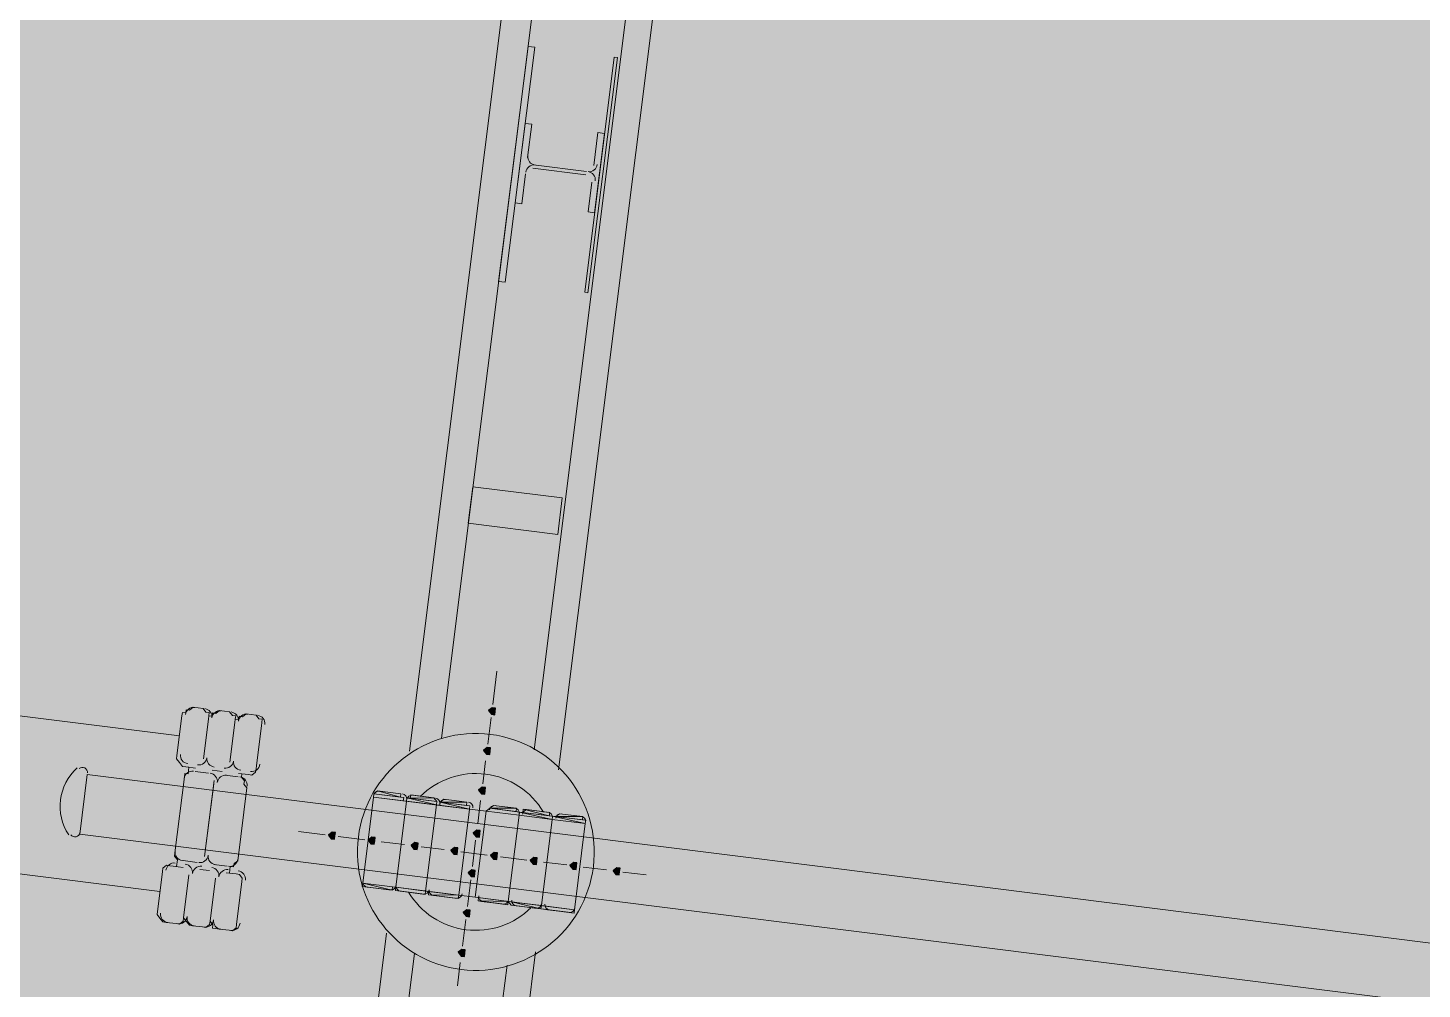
# Model space of a CAD drawing. Header units: metres. Extents: x -4 to 509425, y 7549 to 4732445.
# Drawn here: x 475975.128 to 475978.666, y 4719753.631 to 4719756.07 of the extents above; entities that cross this region are included whole.
import ezdxf

# ---------------------------------------------------------------- set-up
doc = ezdxf.new("R2010")
doc.units = ezdxf.units.M
doc.header["$LTSCALE"] = 0.01
doc.header["$MEASUREMENT"] = 0
doc.layers.get('0').update_dxf_attribs({"lineweight": 0})
doc.layers.add('_SUBESTACIÓN', color=1, linetype='Continuous')
doc.layers.add('SUBESTACION LA VID', color=253, linetype='Continuous')

# ---------------------------------------------------------------- blocks, each defined once
blk = doc.blocks.new('A$Cfff6051d')
at = {"layer": 'SUBESTACION LA VID', "transparency": 33554687}
h = blk.add_hatch(color=256, dxfattribs=at)
h.dxf.hatch_style = 2
h.paths.add_polyline_path([(475976.3137, 4719754.3356), (475976.3147, 4719754.344), (475976.3063, 4719754.3451), (475976.2969, 4719754.3377), (475976.3042, 4719754.3283), (475976.3126, 4719754.3272)])
h = blk.add_hatch(color=256, dxfattribs=at)
h.dxf.hatch_style = 2
h.paths.add_polyline_path([(475976.301, 4719754.2348), (475976.3021, 4719754.2432), (475976.2937, 4719754.2443), (475976.2842, 4719754.2369), (475976.2916, 4719754.2275), (475976.3, 4719754.2264)])
h = blk.add_hatch(color=256, dxfattribs=at)
h.dxf.hatch_style = 2
h.paths.add_polyline_path([(475976.2884, 4719754.134), (475976.2894, 4719754.1424), (475976.281, 4719754.1434), (475976.2716, 4719754.1361), (475976.2789, 4719754.1266), (475976.2873, 4719754.1256)])
h = blk.add_hatch(color=256, dxfattribs=at)
h.dxf.hatch_style = 2
h.paths.add_polyline_path([(475975.9072, 4719754.0197), (475975.9082, 4719754.0281), (475975.8998, 4719754.0291), (475975.8904, 4719754.0218), (475975.8977, 4719754.0123), (475975.9061, 4719754.0113)])
h = blk.add_hatch(color=256, dxfattribs=at)
h.dxf.hatch_style = 2
h.paths.add_polyline_path([(475976.008, 4719754.007), (475976.009, 4719754.0154), (475976.0006, 4719754.0165), (475975.9912, 4719754.0091), (475975.9985, 4719753.9997), (475976.0069, 4719753.9986)])
h = blk.add_hatch(color=256, dxfattribs=at)
h.dxf.hatch_style = 2
h.paths.add_polyline_path([(475976.2747, 4719754.0248), (475976.2758, 4719754.0332), (475976.2674, 4719754.0342), (475976.2579, 4719754.0269), (475976.2653, 4719754.0174), (475976.2737, 4719754.0164)])
h = blk.add_hatch(color=256, dxfattribs=at)
h.dxf.hatch_style = 2
h.paths.add_polyline_path([(475976.1172, 4719753.9933), (475976.1182, 4719754.0017), (475976.1098, 4719754.0028), (475976.1004, 4719753.9955), (475976.1077, 4719753.986), (475976.1161, 4719753.9849)])
h = blk.add_hatch(color=256, dxfattribs=at)
h.dxf.hatch_style = 2
h.paths.add_polyline_path([(475976.218, 4719753.9807), (475976.219, 4719753.9891), (475976.2106, 4719753.9902), (475976.2012, 4719753.9828), (475976.2085, 4719753.9734), (475976.2169, 4719753.9723)])
h = blk.add_hatch(color=256, dxfattribs=at)
h.dxf.hatch_style = 2
h.paths.add_polyline_path([(475976.3188, 4719753.9681), (475976.3198, 4719753.9765), (475976.3114, 4719753.9775), (475976.302, 4719753.9702), (475976.3093, 4719753.9607), (475976.3177, 4719753.9597)])
h = blk.add_hatch(color=256, dxfattribs=at)
h.dxf.hatch_style = 2
h.paths.add_polyline_path([(475976.4196, 4719753.9554), (475976.4206, 4719753.9638), (475976.4122, 4719753.9649), (475976.4028, 4719753.9575), (475976.4101, 4719753.9481), (475976.4185, 4719753.947)])
h = blk.add_hatch(color=256, dxfattribs=at)
h.dxf.hatch_style = 2
h.paths.add_polyline_path([(475976.5204, 4719753.9428), (475976.5214, 4719753.9512), (475976.513, 4719753.9522), (475976.5036, 4719753.9449), (475976.5109, 4719753.9354), (475976.5193, 4719753.9344)])
h = blk.add_hatch(color=256, dxfattribs=at)
h.dxf.hatch_style = 2
h.paths.add_polyline_path([(475976.2621, 4719753.924), (475976.2631, 4719753.9324), (475976.2547, 4719753.9334), (475976.2453, 4719753.9261), (475976.2526, 4719753.9166), (475976.261, 4719753.9156)])
h = blk.add_hatch(color=256, dxfattribs=at)
h.dxf.hatch_style = 2
h.paths.add_polyline_path([(475976.6296, 4719753.9291), (475976.6307, 4719753.9375), (475976.6223, 4719753.9386), (475976.6128, 4719753.9312), (475976.6201, 4719753.9218), (475976.6285, 4719753.9207)])
h = blk.add_hatch(color=256, dxfattribs=at)
h.dxf.hatch_style = 2
h.paths.add_polyline_path([(475976.2494, 4719753.8232), (475976.2505, 4719753.8316), (475976.2421, 4719753.8326), (475976.2326, 4719753.8253), (475976.24, 4719753.8158), (475976.2484, 4719753.8148)])
h = blk.add_hatch(color=256, dxfattribs=at)
h.dxf.hatch_style = 2
h.paths.add_polyline_path([(475976.2368, 4719753.7224), (475976.2378, 4719753.7308), (475976.2294, 4719753.7318), (475976.22, 4719753.7245), (475976.2273, 4719753.715), (475976.2357, 4719753.714)])
at = {"layer": 'SUBESTACION LA VID', "lineweight": 15}
for p, q in [((475976.4733, 4719757.2422), (475976.0963, 4719754.2349)), ((475976.1771, 4719754.2674), (475976.5436, 4719757.1907)), ((475976.8513, 4719757.1948), (475976.4743, 4719754.1875)), ((475976.4123, 4719754.2379), (475976.7788, 4719757.1612)), ((475976.4097, 4719755.7143), (475976.5441, 4719755.6975)), ((475976.5452, 4719755.7059), (475976.4108, 4719755.7227)), ((475973.3115, 4719754.5499), (475975.5124, 4719754.2739)), ((475976.3179, 4719754.4375), (475976.3074, 4719754.3535)), ((475975.5723, 4719754.3432), (475975.5471, 4719754.3464)), ((475975.6395, 4719754.3348), (475975.6143, 4719754.338)), ((475975.5187, 4719754.3243), (475975.5061, 4719754.2235)), ((475975.5733, 4719754.2151), (475975.586, 4719754.3159)), ((475975.586, 4719754.3159), (475975.5733, 4719754.2151)), ((475975.6405, 4719754.2067), (475975.6532, 4719754.3075)), ((475975.6532, 4719754.3075), (475975.6405, 4719754.2067)), ((475975.7067, 4719754.3264), (475975.6815, 4719754.3295)), ((475975.7077, 4719754.1983), (475975.7204, 4719754.2991)), ((475976.3032, 4719754.3199), (475976.2947, 4719754.2527)), ((475975.5282, 4719754.1952), (475975.5534, 4719754.192)), ((475975.5366, 4719754.1941), (475975.5355, 4719754.1857)), ((475976.2895, 4719754.2107), (475976.2821, 4719754.1518)), ((475975.2593, 4719754.0241), (475975.2782, 4719754.1753)), ((476071.0252, 4719742.1716), (475975.2782, 4719754.1753)), ((475975.5008, 4719753.9768), (475975.525, 4719754.17)), ((475975.5523, 4719754.1836), (475975.5859, 4719754.1794)), ((475975.5764, 4719753.9673), (475975.6006, 4719754.1605)), ((475975.5954, 4719754.1867), (475975.6206, 4719754.1836)), ((475975.6279, 4719754.1741), (475975.6615, 4719754.1699)), ((475975.6626, 4719754.1783), (475975.6878, 4719754.1752)), ((475975.671, 4719754.1773), (475975.6699, 4719754.1689)), ((475973.262, 4719754.155), (475975.4629, 4719753.8791)), ((475975.5995, 4719754.1521), (475975.5764, 4719753.9673)), ((475975.6835, 4719754.1416), (475975.6604, 4719753.9568)), ((475976.0742, 4719754.1267), (475976.0154, 4719754.1341)), ((475976.1582, 4719754.1162), (475976.0994, 4719754.1236)), ((475976.0049, 4719754.1183), (475975.9775, 4719753.8999)), ((475976.0889, 4719754.1078), (475976.0615, 4719753.8894)), ((475976.0615, 4719753.8894), (475976.0889, 4719754.1078)), ((475976.1645, 4719754.0983), (475976.1371, 4719753.8799)), ((475976.1371, 4719753.8799), (475976.1645, 4719754.0983)), ((475976.2422, 4719754.1057), (475976.1834, 4719754.113)), ((475976.2211, 4719753.8694), (475976.2485, 4719754.0878)), ((475976.2768, 4719754.1098), (475976.2695, 4719754.051)), ((475976.3094, 4719754.0972), (475976.3598, 4719754.0909)), ((475976.3934, 4719754.0867), (475976.4438, 4719754.0804)), ((475976.2631, 4719753.8641), (475976.2905, 4719754.0825)), ((475976.3745, 4719754.072), (475976.3471, 4719753.8536)), ((475976.3471, 4719753.8536), (475976.3745, 4719754.072)), ((475976.4585, 4719754.0615), (475976.4311, 4719753.8431)), ((475976.4311, 4719753.8431), (475976.4585, 4719754.0615)), ((475976.4774, 4719754.0762), (475976.5278, 4719754.0699)), ((475976.5425, 4719754.0509), (475976.5151, 4719753.8325)), ((476071.0063, 4719742.0204), (475975.2593, 4719754.0241)), ((475975.882, 4719754.0228), (475975.8148, 4719754.0313)), ((475975.9828, 4719754.0102), (475975.9156, 4719754.0186)), ((475976.0836, 4719753.9976), (475976.0248, 4719754.0049)), ((475976.1844, 4719753.9849), (475976.1256, 4719753.9923)), ((475976.2936, 4719753.9712), (475976.2264, 4719753.9797)), ((475976.2642, 4719754.009), (475976.2558, 4719753.9418)), ((475975.4966, 4719753.9432), (475975.5218, 4719753.94)), ((475975.505, 4719753.9421), (475975.5071, 4719753.9589)), ((475975.5575, 4719753.9526), (475975.5155, 4719753.9579)), ((475975.6331, 4719753.9431), (475975.5995, 4719753.9473)), ((475976.3944, 4719753.9586), (475976.3272, 4719753.967)), ((475976.4952, 4719753.946), (475976.4364, 4719753.9533)), ((475975.4556, 4719753.8203), (475975.4693, 4719753.9295)), ((475975.5365, 4719753.9211), (475975.5228, 4719753.8119)), ((475975.5228, 4719753.8119), (475975.5365, 4719753.9211)), ((475975.5638, 4719753.9347), (475975.589, 4719753.9316)), ((475975.6037, 4719753.9127), (475975.59, 4719753.8035)), ((475975.59, 4719753.8035), (475975.6037, 4719753.9127)), ((475975.631, 4719753.9263), (475975.6562, 4719753.9232)), ((475975.6394, 4719753.9253), (475975.6415, 4719753.9421)), ((475976.2516, 4719753.9082), (475976.2431, 4719753.841)), ((475976.596, 4719753.9333), (475976.5372, 4719753.9407)), ((475976.6968, 4719753.9207), (475976.638, 4719753.928)), ((475975.6709, 4719753.9043), (475975.6572, 4719753.795)), ((475975.9848, 4719753.8905), (475976.0436, 4719753.8831)), ((475976.0688, 4719753.88), (475976.1276, 4719753.8726)), ((475976.1528, 4719753.8694), (475976.2116, 4719753.862)), ((475976.3292, 4719753.8473), (475976.2788, 4719753.8536)), ((475976.4132, 4719753.8368), (475976.3628, 4719753.8431)), ((475976.2389, 4719753.8074), (475976.2305, 4719753.7402)), ((475976.4973, 4719753.8262), (475976.4468, 4719753.8326)), ((475975.5039, 4719753.7972), (475975.4787, 4719753.8004)), ((475975.5711, 4719753.7888), (475975.5459, 4719753.7919)), ((475975.6383, 4719753.7804), (475975.6131, 4719753.7835)), ((475975.6603, 4719750.7571), (475976.0383, 4719753.7729)), ((475976.1087, 4719753.7214), (475975.7422, 4719750.7981)), ((475976.0383, 4719750.7097), (475976.4164, 4719753.7255)), ((475976.2252, 4719753.6982), (475976.2179, 4719753.6394)), ((475976.3439, 4719753.6919), (475975.9774, 4719750.7686))]:
    blk.add_line(p, q, dxfattribs=at)
at = {"layer": 'SUBESTACION LA VID', "lineweight": 0}
for p, q in [((475976.0059, 4719754.1267), (475976.0815, 4719754.1173)), ((475976.0059, 4719754.1267), (475976.0815, 4719754.1173)), ((475976.0059, 4719754.1267), (475976.0815, 4719754.1173)), ((475976.0059, 4719754.1267), (475976.0815, 4719754.1173)), ((475976.0059, 4719754.1267), (475976.0731, 4719754.1183)), ((475976.0154, 4719754.1341), (475976.0731, 4719754.1183)), ((475976.0154, 4719754.1341), (475976.0731, 4719754.1183)), ((475976.0154, 4719754.1341), (475976.0742, 4719754.1267)), ((475976.0994, 4719754.1236), (475976.1582, 4719754.1162)), ((475976.0049, 4719754.1183), (475976.0805, 4719754.1089)), ((475976.0899, 4719754.1162), (475976.1655, 4719754.1067)), ((475976.0899, 4719754.1162), (475976.1655, 4719754.1067)), ((475976.0899, 4719754.1162), (475976.1655, 4719754.1067)), ((475976.0899, 4719754.1162), (475976.1655, 4719754.1067)), ((475976.0899, 4719754.1162), (475976.1655, 4719754.1067)), ((475976.0983, 4719754.1152), (475976.1582, 4719754.1162)), ((475976.0983, 4719754.1152), (475976.1655, 4719754.1067)), ((475976.1645, 4719754.0983), (475976.2485, 4719754.0878)), ((475976.1729, 4719754.0973), (475976.2485, 4719754.0878)), ((475976.1739, 4719754.1057), (475976.2485, 4719754.0878)), ((475976.1739, 4719754.1057), (475976.2495, 4719754.0962)), ((475976.1739, 4719754.1057), (475976.2495, 4719754.0962)), ((475976.1739, 4719754.1057), (475976.2495, 4719754.0962)), ((475976.1739, 4719754.1057), (475976.2495, 4719754.0962)), ((475976.1739, 4719754.1057), (475976.2495, 4719754.0962)), ((475976.1739, 4719754.1057), (475976.2411, 4719754.0973)), ((475976.1739, 4719754.1057), (475976.2422, 4719754.1057)), ((475976.1834, 4719754.113), (475976.2422, 4719754.1057)), ((475976.1834, 4719754.113), (475976.2422, 4719754.1057)), ((475976.2999, 4719754.0899), (475976.3755, 4719754.0804)), ((475976.2999, 4719754.0899), (475976.3755, 4719754.0804)), ((475976.2999, 4719754.0899), (475976.3755, 4719754.0804)), ((475976.2999, 4719754.0899), (475976.3755, 4719754.0804)), ((475976.2999, 4719754.0899), (475976.3671, 4719754.0815)), ((475976.2999, 4719754.0899), (475976.3682, 4719754.0899)), ((475976.3094, 4719754.0972), (475976.3682, 4719754.0899)), ((475976.3094, 4719754.0972), (475976.3682, 4719754.0899)), ((475976.385, 4719754.0878), (475976.4511, 4719754.0709)), ((475976.385, 4719754.0878), (475976.4522, 4719754.0793)), ((475976.3934, 4719754.0867), (475976.4522, 4719754.0793)), ((475976.3934, 4719754.0867), (475976.4522, 4719754.0793)), ((475976.2905, 4719754.0825), (475976.3745, 4719754.072)), ((475976.3745, 4719754.072), (475976.4585, 4719754.0615)), ((475976.3755, 4719754.0804), (475976.4595, 4719754.0699)), ((475976.3839, 4719754.0794), (475976.4595, 4719754.0699)), ((475976.3839, 4719754.0794), (475976.4595, 4719754.0699)), ((475976.3839, 4719754.0794), (475976.4511, 4719754.0709)), ((475976.3839, 4719754.0794), (475976.4511, 4719754.0709)), ((475976.4585, 4719754.0615), (475976.5425, 4719754.0509)), ((475976.4585, 4719754.0615), (475976.5425, 4719754.0509)), ((475976.4679, 4719754.0688), (475976.5435, 4719754.0593)), ((475976.4679, 4719754.0688), (475976.5435, 4719754.0593)), ((475976.4679, 4719754.0688), (475976.5351, 4719754.0604)), ((475976.4679, 4719754.0688), (475976.5362, 4719754.0688)), ((475976.4774, 4719754.0762), (475976.5362, 4719754.0688)), ((475976.4774, 4719754.0762), (475976.5362, 4719754.0688)), ((475976.052, 4719753.8821), (475975.9764, 4719753.8915)), ((475976.052, 4719753.8821), (475975.9764, 4719753.8915)), ((475976.0531, 4719753.8905), (475975.9775, 4719753.8999)), ((475976.0531, 4719753.8905), (475975.9775, 4719753.8999)), ((475976.052, 4719753.8821), (475975.9848, 4719753.8905)), ((475976.052, 4719753.8821), (475975.9848, 4719753.8905)), ((475976.1276, 4719753.8726), (475976.0604, 4719753.881)), ((475976.136, 4719753.8715), (475976.0604, 4719753.881)), ((475976.136, 4719753.8715), (475976.0604, 4719753.881)), ((475976.136, 4719753.8715), (475976.0604, 4719753.881)), ((475976.136, 4719753.8715), (475976.0604, 4719753.881)), ((475976.136, 4719753.8715), (475976.0604, 4719753.881)), ((475976.1371, 4719753.8799), (475976.0615, 4719753.8894)), ((475976.1371, 4719753.8799), (475976.0615, 4719753.8894)), ((475976.1371, 4719753.8799), (475976.0615, 4719753.8894)), ((475976.1276, 4719753.8726), (475976.0688, 4719753.88)), ((475976.1276, 4719753.8726), (475976.0688, 4719753.88)), ((475976.2211, 4719753.8694), (475976.1455, 4719753.8789)), ((475976.2116, 4719753.862), (475976.1444, 4719753.8705)), ((475976.22, 4719753.861), (475976.1444, 4719753.8705)), ((475976.22, 4719753.861), (475976.1444, 4719753.8705)), ((475976.22, 4719753.861), (475976.1444, 4719753.8705)), ((475976.22, 4719753.861), (475976.1444, 4719753.8705)), ((475976.22, 4719753.861), (475976.1444, 4719753.8705)), ((475976.2211, 4719753.8694), (475976.1444, 4719753.8705)), ((475976.3471, 4719753.8536), (475976.2631, 4719753.8641)), ((475976.3376, 4719753.8463), (475976.2704, 4719753.8547)), ((475976.346, 4719753.8452), (475976.2704, 4719753.8547)), ((475976.3292, 4719753.8473), (475976.2788, 4719753.8536)), ((475976.4311, 4719753.8431), (475976.3471, 4719753.8536)), ((475976.4216, 4719753.8357), (475976.3544, 4719753.8441)), ((475976.4216, 4719753.8357), (475976.3544, 4719753.8441)), ((475976.43, 4719753.8347), (475976.3544, 4719753.8441)), ((475976.43, 4719753.8347), (475976.3544, 4719753.8441)), ((475976.43, 4719753.8347), (475976.3555, 4719753.8525)), ((475976.4216, 4719753.8357), (475976.3628, 4719753.8431)), ((475976.5141, 4719753.8241), (475976.43, 4719753.8347)), ((475976.5057, 4719753.8252), (475976.4384, 4719753.8336)), ((475976.5057, 4719753.8252), (475976.4384, 4719753.8336)), ((475976.5057, 4719753.8252), (475976.4384, 4719753.8336)), ((475976.5057, 4719753.8252), (475976.4384, 4719753.8336)), ((475976.5141, 4719753.8241), (475976.4384, 4719753.8336)), ((475976.5141, 4719753.8241), (475976.4384, 4719753.8336)), ((475976.5057, 4719753.8252), (475976.4468, 4719753.8326))]:
    blk.add_line(p, q, dxfattribs=at)
at = {"layer": 'SUBESTACION LA VID', "lineweight": 15}
for points in [[(475976.3393, 4719755.4245), (475976.414, 4719756.021), (475976.3972, 4719756.0231), (475976.3225, 4719755.4266), (475976.3393, 4719755.4245)], [(475976.5409, 4719755.3993), (475976.6157, 4719755.9957), (475976.6241, 4719755.9946), (475976.5493, 4719755.3982), (475976.5409, 4719755.3993)], [(475976.3898, 4719755.8278), (475976.3645, 4719755.6261), (475976.3813, 4719755.624), (475976.3908, 4719755.6996)], [(475976.3961, 4719755.7416), (475976.4066, 4719755.8256), (475976.3898, 4719755.8278)], [(475976.5588, 4719755.6786), (475976.5494, 4719755.603), (475976.5662, 4719755.6009), (475976.5914, 4719755.8025), (475976.5746, 4719755.8046), (475976.5641, 4719755.7206)], [(475976.2456, 4719754.8134), (475976.2572, 4719754.9058), (475976.484, 4719754.8774), (475976.4724, 4719754.785), (475976.2456, 4719754.8134)], [(475975.5061, 4719754.2235), (475975.5187, 4719754.3243), (475975.5198, 4719754.3327), (475975.5282, 4719754.3317), (475975.5293, 4719754.3401), (475975.5377, 4719754.339), (475975.5471, 4719754.3464), (475975.5723, 4719754.3432), (475975.5797, 4719754.3338), (475975.5881, 4719754.3327), (475975.587, 4719754.3243), (475975.586, 4719754.3159), (475975.587, 4719754.3243), (475975.5954, 4719754.3233), (475975.5965, 4719754.3317), (475975.6049, 4719754.3306), (475975.6143, 4719754.338), (475975.6395, 4719754.3348), (475975.6469, 4719754.3253), (475975.6553, 4719754.3243), (475975.6542, 4719754.3159), (475975.6532, 4719754.3075), (475975.6542, 4719754.3159), (475975.6626, 4719754.3148), (475975.6637, 4719754.3232), (475975.6721, 4719754.3222), (475975.6815, 4719754.3295), (475975.7067, 4719754.3264), (475975.7141, 4719754.3169), (475975.7225, 4719754.3159), (475975.7214, 4719754.3075), (475975.7204, 4719754.2991), (475975.7077, 4719754.1983), (475975.7067, 4719754.1899), (475975.7056, 4719754.1815), (475975.6962, 4719754.1741), (475975.6878, 4719754.1752), (475975.671, 4719754.1773), (475975.6699, 4719754.1689), (475975.6773, 4719754.1594), (475975.6762, 4719754.151), (475975.6835, 4719754.1416), (475975.6604, 4719753.9568), (475975.6509, 4719753.9494), (475975.6499, 4719753.941), (475975.6415, 4719753.9421), (475975.6394, 4719753.9253), (475975.6562, 4719753.9232), (475975.6646, 4719753.9221), (475975.6719, 4719753.9127), (475975.6709, 4719753.9043), (475975.6572, 4719753.795), (475975.6561, 4719753.7866), (475975.6467, 4719753.7793), (475975.6383, 4719753.7804), (475975.6131, 4719753.7835), (475975.6047, 4719753.7846), (475975.5963, 4719753.7856), (475975.5973, 4719753.794), (475975.59, 4719753.8035), (475975.5889, 4719753.7951), (475975.5795, 4719753.7877), (475975.5711, 4719753.7888), (475975.5459, 4719753.7919), (475975.5375, 4719753.793), (475975.5301, 4719753.8024), (475975.5228, 4719753.8119), (475975.5217, 4719753.8035), (475975.5123, 4719753.7961), (475975.5039, 4719753.7972), (475975.4787, 4719753.8004), (475975.4703, 4719753.8014), (475975.4629, 4719753.8109), (475975.4556, 4719753.8203), (475975.4693, 4719753.9295), (475975.4703, 4719753.9379), (475975.4798, 4719753.9453), (475975.4882, 4719753.9442), (475975.4966, 4719753.9432), (475975.505, 4719753.9421), (475975.5071, 4719753.9589), (475975.4997, 4719753.9684), (475975.5008, 4719753.9768), (475975.525, 4719754.17), (475975.526, 4719754.1784), (475975.5344, 4719754.1773), (475975.5355, 4719754.1857), (475975.5366, 4719754.1941), (475975.5282, 4719754.1952), (475975.5198, 4719754.1962), (475975.5124, 4719754.2057), (475975.5051, 4719754.2151), (475975.5061, 4719754.2235)], [(476071.0063, 4719742.0204), (476071.0252, 4719742.1716), (475975.2782, 4719754.1753), (475975.2593, 4719754.0241), (476071.0063, 4719742.0204)], [(475976.1162, 4719754.1215), (475976.0994, 4719754.1236), (475976.0983, 4719754.1152), (475976.0899, 4719754.1162), (475976.0889, 4719754.1078), (475976.0805, 4719754.1089), (475976.0815, 4719754.1173), (475976.0731, 4719754.1183), (475976.0742, 4719754.1267), (475976.0154, 4719754.1341), (475976.0059, 4719754.1267), (475976.0049, 4719754.1183), (475975.9775, 4719753.8999), (475975.9764, 4719753.8915), (475975.9848, 4719753.8905), (475976.0436, 4719753.8831), (475976.052, 4719753.8821), (475976.0531, 4719753.8905), (475976.0615, 4719753.8894), (475976.0604, 4719753.881), (475976.0688, 4719753.88), (475976.1276, 4719753.8726), (475976.136, 4719753.8715), (475976.1371, 4719753.8799), (475976.1455, 4719753.8789), (475976.1444, 4719753.8705), (475976.1528, 4719753.8694), (475976.2116, 4719753.862), (475976.22, 4719753.861), (475976.2211, 4719753.8694), (475976.2631, 4719753.8641), (475976.2715, 4719753.8631), (475976.2704, 4719753.8547), (475976.2788, 4719753.8536), (475976.3292, 4719753.8473), (475976.3376, 4719753.8463), (475976.346, 4719753.8452), (475976.3471, 4719753.8536), (475976.3544, 4719753.8441), (475976.3628, 4719753.8431), (475976.4132, 4719753.8368), (475976.4216, 4719753.8357), (475976.43, 4719753.8347), (475976.4311, 4719753.8431), (475976.43, 4719753.8347), (475976.4384, 4719753.8336), (475976.4468, 4719753.8326), (475976.4973, 4719753.8262), (475976.5057, 4719753.8252), (475976.5141, 4719753.8241), (475976.5151, 4719753.8325), (475976.5425, 4719754.0509), (475976.5435, 4719754.0593), (475976.5351, 4719754.0604), (475976.5362, 4719754.0688), (475976.5278, 4719754.0699), (475976.4774, 4719754.0762), (475976.4679, 4719754.0688), (475976.4595, 4719754.0699), (475976.4585, 4719754.0615), (475976.4595, 4719754.0699), (475976.4511, 4719754.0709), (475976.4522, 4719754.0793), (475976.4438, 4719754.0804), (475976.3934, 4719754.0867), (475976.385, 4719754.0878), (475976.3839, 4719754.0794), (475976.3755, 4719754.0804), (475976.3745, 4719754.072), (475976.3755, 4719754.0804), (475976.3671, 4719754.0815), (475976.3682, 4719754.0899), (475976.3598, 4719754.0909), (475976.3094, 4719754.0972), (475976.2999, 4719754.0899), (475976.2905, 4719754.0825), (475976.2485, 4719754.0878), (475976.2495, 4719754.0962), (475976.2411, 4719754.0973), (475976.2422, 4719754.1057), (475976.1834, 4719754.113), (475976.1739, 4719754.1057), (475976.1729, 4719754.0973), (475976.1645, 4719754.0983), (475976.1655, 4719754.1067), (475976.1582, 4719754.1162), (475976.1162, 4719754.1215)]]:
    blk.add_lwpolyline(points, dxfattribs=at)
at = {"layer": 'SUBESTACION LA VID'}
for points in [[(475976.3137, 4719754.3356), (475976.3147, 4719754.344), (475976.3063, 4719754.3451), (475976.2969, 4719754.3377), (475976.3042, 4719754.3283), (475976.3126, 4719754.3272)], [(475976.301, 4719754.2348), (475976.3021, 4719754.2432), (475976.2937, 4719754.2443), (475976.2842, 4719754.2369), (475976.2916, 4719754.2275), (475976.3, 4719754.2264)], [(475976.2884, 4719754.134), (475976.2894, 4719754.1424), (475976.281, 4719754.1434), (475976.2716, 4719754.1361), (475976.2789, 4719754.1266), (475976.2873, 4719754.1256)], [(475975.9072, 4719754.0197), (475975.9082, 4719754.0281), (475975.8998, 4719754.0291), (475975.8904, 4719754.0218), (475975.8977, 4719754.0123), (475975.9061, 4719754.0113)], [(475976.008, 4719754.007), (475976.009, 4719754.0154), (475976.0006, 4719754.0165), (475975.9912, 4719754.0091), (475975.9985, 4719753.9997), (475976.0069, 4719753.9986)], [(475976.2747, 4719754.0248), (475976.2758, 4719754.0332), (475976.2674, 4719754.0342), (475976.2579, 4719754.0269), (475976.2653, 4719754.0174), (475976.2737, 4719754.0164)], [(475976.1172, 4719753.9933), (475976.1182, 4719754.0017), (475976.1098, 4719754.0028), (475976.1004, 4719753.9955), (475976.1077, 4719753.986), (475976.1161, 4719753.9849)], [(475976.218, 4719753.9807), (475976.219, 4719753.9891), (475976.2106, 4719753.9902), (475976.2012, 4719753.9828), (475976.2085, 4719753.9734), (475976.2169, 4719753.9723)], [(475976.3188, 4719753.9681), (475976.3198, 4719753.9765), (475976.3114, 4719753.9775), (475976.302, 4719753.9702), (475976.3093, 4719753.9607), (475976.3177, 4719753.9597)], [(475976.4196, 4719753.9554), (475976.4206, 4719753.9638), (475976.4122, 4719753.9649), (475976.4028, 4719753.9575), (475976.4101, 4719753.9481), (475976.4185, 4719753.947)], [(475976.5204, 4719753.9428), (475976.5214, 4719753.9512), (475976.513, 4719753.9522), (475976.5036, 4719753.9449), (475976.5109, 4719753.9354), (475976.5193, 4719753.9344)], [(475976.2621, 4719753.924), (475976.2631, 4719753.9324), (475976.2547, 4719753.9334), (475976.2453, 4719753.9261), (475976.2526, 4719753.9166), (475976.261, 4719753.9156)], [(475976.6296, 4719753.9291), (475976.6307, 4719753.9375), (475976.6223, 4719753.9386), (475976.6128, 4719753.9312), (475976.6201, 4719753.9218), (475976.6285, 4719753.9207)], [(475976.2494, 4719753.8232), (475976.2505, 4719753.8316), (475976.2421, 4719753.8326), (475976.2326, 4719753.8253), (475976.24, 4719753.8158), (475976.2484, 4719753.8148)], [(475976.2368, 4719753.7224), (475976.2378, 4719753.7308), (475976.2294, 4719753.7318), (475976.22, 4719753.7245), (475976.2273, 4719753.715), (475976.2357, 4719753.714)]]:
    blk.add_lwpolyline(points, close=True, dxfattribs=at)
at = {"layer": 'SUBESTACION LA VID', "lineweight": 0}
for points in [[(475976.3137, 4719754.3356), (475976.3147, 4719754.344), (475976.3063, 4719754.3451), (475976.2969, 4719754.3377), (475976.3042, 4719754.3283), (475976.3126, 4719754.3272)], [(475976.301, 4719754.2348), (475976.3021, 4719754.2432), (475976.2937, 4719754.2443), (475976.2842, 4719754.2369), (475976.2916, 4719754.2275), (475976.3, 4719754.2264)], [(475976.2884, 4719754.134), (475976.2894, 4719754.1424), (475976.281, 4719754.1434), (475976.2716, 4719754.1361), (475976.2789, 4719754.1266), (475976.2873, 4719754.1256)], [(475975.9072, 4719754.0197), (475975.9082, 4719754.0281), (475975.8998, 4719754.0291), (475975.8904, 4719754.0218), (475975.8977, 4719754.0123), (475975.9061, 4719754.0113)], [(475976.008, 4719754.007), (475976.009, 4719754.0154), (475976.0006, 4719754.0165), (475975.9912, 4719754.0091), (475975.9985, 4719753.9997), (475976.0069, 4719753.9986)], [(475976.2747, 4719754.0248), (475976.2758, 4719754.0332), (475976.2674, 4719754.0342), (475976.2579, 4719754.0269), (475976.2653, 4719754.0174), (475976.2737, 4719754.0164)], [(475976.1172, 4719753.9933), (475976.1182, 4719754.0017), (475976.1098, 4719754.0028), (475976.1004, 4719753.9955), (475976.1077, 4719753.986), (475976.1161, 4719753.9849)], [(475976.218, 4719753.9807), (475976.219, 4719753.9891), (475976.2106, 4719753.9902), (475976.2012, 4719753.9828), (475976.2085, 4719753.9734), (475976.2169, 4719753.9723)], [(475976.3188, 4719753.9681), (475976.3198, 4719753.9765), (475976.3114, 4719753.9775), (475976.302, 4719753.9702), (475976.3093, 4719753.9607), (475976.3177, 4719753.9597)], [(475976.4196, 4719753.9554), (475976.4206, 4719753.9638), (475976.4122, 4719753.9649), (475976.4028, 4719753.9575), (475976.4101, 4719753.9481), (475976.4185, 4719753.947)], [(475976.5204, 4719753.9428), (475976.5214, 4719753.9512), (475976.513, 4719753.9522), (475976.5036, 4719753.9449), (475976.5109, 4719753.9354), (475976.5193, 4719753.9344)], [(475976.2621, 4719753.924), (475976.2631, 4719753.9324), (475976.2547, 4719753.9334), (475976.2453, 4719753.9261), (475976.2526, 4719753.9166), (475976.261, 4719753.9156)], [(475976.6296, 4719753.9291), (475976.6307, 4719753.9375), (475976.6223, 4719753.9386), (475976.6128, 4719753.9312), (475976.6201, 4719753.9218), (475976.6285, 4719753.9207)], [(475976.2494, 4719753.8232), (475976.2505, 4719753.8316), (475976.2421, 4719753.8326), (475976.2326, 4719753.8253), (475976.24, 4719753.8158), (475976.2484, 4719753.8148)], [(475976.2368, 4719753.7224), (475976.2378, 4719753.7308), (475976.2294, 4719753.7318), (475976.22, 4719753.7245), (475976.2273, 4719753.715), (475976.2357, 4719753.714)]]:
    blk.add_lwpolyline(points, close=True, dxfattribs=at)
for points in [[(475976.0059, 4719754.1267), (475976.0815, 4719754.1173), (475976.0059, 4719754.1267)], [(475976.0994, 4719754.1236), (475976.1582, 4719754.1162), (475976.0994, 4719754.1236)], [(475976.2485, 4719754.0878), (475976.0049, 4719754.1183), (475976.1645, 4719754.0983)], [(475976.1645, 4719754.0983), (475976.0889, 4719754.1078), (475976.0049, 4719754.1183)], [(475976.0889, 4719754.1078), (475976.1645, 4719754.0983), (475976.0899, 4719754.1162)], [(475976.4585, 4719754.0615), (475976.3755, 4719754.0804), (475976.2999, 4719754.0899)], [(475976.4585, 4719754.0615), (475976.3745, 4719754.072), (475976.2905, 4719754.0825), (475976.3745, 4719754.072)], [(475976.5425, 4719754.0509), (475976.4595, 4719754.0699), (475976.5435, 4719754.0593)], [(475976.4679, 4719754.0688), (475976.5351, 4719754.0604), (475976.4679, 4719754.0688)], [(475976.052, 4719753.8821), (475975.9764, 4719753.8915), (475976.052, 4719753.8821)], [(475976.052, 4719753.8821), (475975.9775, 4719753.8999), (475976.0531, 4719753.8905)], [(475976.0436, 4719753.8831), (475975.9848, 4719753.8905), (475976.0436, 4719753.8831)], [(475976.2211, 4719753.8694), (475976.0615, 4719753.8894), (475976.1371, 4719753.8799)], [(475976.1455, 4719753.8789), (475976.2211, 4719753.8694), (475976.1371, 4719753.8799)], [(475976.2116, 4719753.862), (475976.1528, 4719753.8694), (475976.2116, 4719753.862)], [(475976.2631, 4719753.8641), (475976.3471, 4719753.8536), (475976.4311, 4719753.8431)], [(475976.5151, 4719753.8325), (475976.2631, 4719753.8641), (475976.3471, 4719753.8536)], [(475976.2788, 4719753.8536), (475976.3376, 4719753.8463), (475976.2704, 4719753.8547)], [(475976.346, 4719753.8452), (475976.2704, 4719753.8547), (475976.3471, 4719753.8536)], [(475976.4311, 4719753.8431), (475976.3471, 4719753.8536), (475976.4311, 4719753.8431), (475976.5151, 4719753.8325)], [(475976.3471, 4719753.8536), (475976.5151, 4719753.8325), (475976.4311, 4719753.8431)], [(475976.4216, 4719753.8357), (475976.3544, 4719753.8441), (475976.4216, 4719753.8357)], [(475976.5151, 4719753.8325), (475976.4311, 4719753.8431), (475976.5151, 4719753.8325)]]:
    blk.add_lwpolyline(points, dxfattribs=at)
at = {"layer": 'SUBESTACION LA VID'}
for points in [[(475976.8769, 4719766.927), (475976.8769, 4719766.927), (475976.8959, 4719767.0782), (475976.8959, 4719767.0782), (475976.8959, 4719767.0782), (476072.6239, 4719754.9233), (476072.6239, 4719754.9233), (476072.6239, 4719754.9233), (475976.8769, 4719766.927), (475976.8769, 4719766.927)], [(475976.8959, 4719767.0782), (475976.8959, 4719767.0782), (476072.6239, 4719754.9233), (476072.6239, 4719754.9233), (476072.6239, 4719754.9233), (476072.6429, 4719755.0745), (476072.6429, 4719755.0745), (476072.6429, 4719755.0745), (475976.8959, 4719767.0782), (475976.8959, 4719767.0782)]]:
    blk.add_open_spline(points, degree=3, knots=[0, 0, 0, 0, 1, 1, 1, 2, 2, 2, 3, 3, 3, 3], dxfattribs=at)
at = {"layer": 'SUBESTACION LA VID', "lineweight": 0}
for points in [[(475976.8769, 4719766.927), (475976.8769, 4719766.927), (475976.8959, 4719767.0782), (475976.8959, 4719767.0782), (475976.8959, 4719767.0782), (476072.6239, 4719754.9233), (476072.6239, 4719754.9233), (476072.6239, 4719754.9233), (475976.8769, 4719766.927), (475976.8769, 4719766.927)], [(475976.8959, 4719767.0782), (475976.8959, 4719767.0782), (476072.6239, 4719754.9233), (476072.6239, 4719754.9233), (476072.6239, 4719754.9233), (476072.6429, 4719755.0745), (476072.6429, 4719755.0745), (476072.6429, 4719755.0745), (475976.8959, 4719767.0782), (475976.8959, 4719767.0782)]]:
    blk.add_open_spline(points, degree=3, knots=[0, 0, 0, 0, 1, 1, 1, 2, 2, 2, 3, 3, 3, 3], dxfattribs=at)
at = {"layer": 'SUBESTACION LA VID', "lineweight": 15}
for points in [[(475976.415, 4719755.7222), (475976.4034, 4719755.7237), (475976.3928, 4719755.7154), (475976.3914, 4719755.7038)], [(475976.3966, 4719755.7458), (475976.3952, 4719755.7342), (475976.4034, 4719755.7237), (475976.415, 4719755.7222)], [(475976.5494, 4719755.7054), (475976.561, 4719755.7039), (475976.5716, 4719755.7121), (475976.573, 4719755.7237)], [(475976.5678, 4719755.6817), (475976.5692, 4719755.6933), (475976.561, 4719755.7039), (475976.5494, 4719755.7054)], [(475975.5513, 4719754.3459), (475975.5397, 4719754.3473), (475975.5291, 4719754.3391), (475975.5277, 4719754.3275)], [(475975.5949, 4719754.3191), (475975.5963, 4719754.3307), (475975.5881, 4719754.3412), (475975.5765, 4719754.3427)], [(475975.6185, 4719754.3374), (475975.6069, 4719754.3389), (475975.5963, 4719754.3307), (475975.5949, 4719754.3191)], [(475975.6621, 4719754.3106), (475975.6635, 4719754.3222), (475975.6553, 4719754.3328), (475975.6437, 4719754.3343)], [(475975.6857, 4719754.329), (475975.6741, 4719754.3305), (475975.6635, 4719754.3222), (475975.6621, 4719754.3106)], [(475975.7293, 4719754.3022), (475975.7307, 4719754.3138), (475975.7225, 4719754.3244), (475975.7109, 4719754.3258)], [(475975.515, 4719754.2267), (475975.5136, 4719754.2151), (475975.5218, 4719754.2045), (475975.5334, 4719754.2031)], [(475975.2528, 4719754.1924), (475975.2045, 4719754.1488), (475975.1954, 4719754.0764), (475975.2315, 4719754.0222)], [(475975.5586, 4719754.1999), (475975.5702, 4719754.1984), (475975.5808, 4719754.2067), (475975.5822, 4719754.2183)], [(475975.5822, 4719754.2183), (475975.5808, 4719754.2067), (475975.589, 4719754.1961), (475975.6006, 4719754.1946)], [(475975.6258, 4719754.1915), (475975.6374, 4719754.19), (475975.648, 4719754.1982), (475975.6494, 4719754.2098)], [(475975.6494, 4719754.2098), (475975.648, 4719754.1982), (475975.6562, 4719754.1877), (475975.6678, 4719754.1862)], [(475975.693, 4719754.183), (475975.7046, 4719754.1816), (475975.7152, 4719754.1898), (475975.7166, 4719754.2014)], [(475975.5482, 4719754.1841), (475975.5366, 4719754.1856), (475975.526, 4719754.1774), (475975.5245, 4719754.1659)], [(475975.6085, 4719754.1552), (475975.61, 4719754.1668), (475975.6018, 4719754.1774), (475975.5902, 4719754.1789)], [(475975.6322, 4719754.1736), (475975.6206, 4719754.1751), (475975.61, 4719754.1669), (475975.6085, 4719754.1553)], [(475975.6841, 4719754.1457), (475975.6856, 4719754.1573), (475975.6774, 4719754.1679), (475975.6658, 4719754.1694)], [(475976.0196, 4719754.1336), (475976.0126, 4719754.1344), (475976.0063, 4719754.1295), (475976.0054, 4719754.1225)], [(475976.0894, 4719754.112), (475976.0903, 4719754.119), (475976.0853, 4719754.1253), (475976.0784, 4719754.1262)], [(475976.1036, 4719754.123), (475976.0966, 4719754.1239), (475976.0903, 4719754.119), (475976.0894, 4719754.112)], [(475976.1734, 4719754.1015), (475976.1743, 4719754.1084), (475976.1693, 4719754.1148), (475976.1624, 4719754.1157)], [(475976.1876, 4719754.1125), (475976.1806, 4719754.1134), (475976.1743, 4719754.1084), (475976.1734, 4719754.1015)], [(475976.2574, 4719754.091), (475976.2583, 4719754.0979), (475976.2533, 4719754.1043), (475976.2464, 4719754.1051)], [(475976.3136, 4719754.0967), (475976.3066, 4719754.0976), (475976.3003, 4719754.0926), (475976.2994, 4719754.0857)], [(475976.375, 4719754.0762), (475976.3759, 4719754.0832), (475976.3709, 4719754.0895), (475976.364, 4719754.0904)], [(475976.3976, 4719754.0862), (475976.3906, 4719754.087), (475976.3843, 4719754.0821), (475976.3834, 4719754.0752)], [(475976.459, 4719754.0657), (475976.4599, 4719754.0726), (475976.4549, 4719754.079), (475976.448, 4719754.0799)], [(475976.4816, 4719754.0756), (475976.4746, 4719754.0765), (475976.4683, 4719754.0716), (475976.4674, 4719754.0646)], [(475976.543, 4719754.0551), (475976.5439, 4719754.0621), (475976.539, 4719754.0685), (475976.532, 4719754.0693)], [(475975.5013, 4719753.981), (475975.4998, 4719753.9695), (475975.508, 4719753.9588), (475975.5196, 4719753.9573)], [(475975.5018, 4719753.951), (475975.4902, 4719753.9525), (475975.4796, 4719753.9443), (475975.4782, 4719753.9327)], [(475975.5454, 4719753.9242), (475975.5468, 4719753.9358), (475975.5386, 4719753.9464), (475975.527, 4719753.9479)], [(475975.569, 4719753.9426), (475975.5574, 4719753.9441), (475975.5468, 4719753.9358), (475975.5454, 4719753.9242)], [(475975.5616, 4719753.9521), (475975.5732, 4719753.9506), (475975.5838, 4719753.9588), (475975.5853, 4719753.9704)], [(475975.5853, 4719753.9705), (475975.5838, 4719753.9589), (475975.592, 4719753.9483), (475975.6036, 4719753.9468)], [(475975.6372, 4719753.9426), (475975.6488, 4719753.9411), (475975.6594, 4719753.9493), (475975.6609, 4719753.9609)], [(475975.6126, 4719753.9158), (475975.614, 4719753.9274), (475975.6058, 4719753.938), (475975.5942, 4719753.9395)], [(475975.6362, 4719753.9342), (475975.6246, 4719753.9356), (475975.614, 4719753.9274), (475975.6126, 4719753.9158)], [(475975.6798, 4719753.9074), (475975.6812, 4719753.919), (475975.673, 4719753.9296), (475975.6614, 4719753.931)], [(475975.978, 4719753.9041), (475975.9771, 4719753.8972), (475975.9821, 4719753.8908), (475975.989, 4719753.89)], [(475976.0478, 4719753.8826), (475976.0548, 4719753.8817), (475976.0611, 4719753.8866), (475976.062, 4719753.8936)], [(475976.062, 4719753.8936), (475976.0611, 4719753.8866), (475976.0661, 4719753.8803), (475976.073, 4719753.8794)], [(475976.1318, 4719753.8721), (475976.1388, 4719753.8712), (475976.1451, 4719753.8761), (475976.146, 4719753.8831)], [(475976.146, 4719753.8831), (475976.1451, 4719753.8761), (475976.1501, 4719753.8698), (475976.157, 4719753.8689)], [(475976.2158, 4719753.8615), (475976.2228, 4719753.8607), (475976.2291, 4719753.8656), (475976.23, 4719753.8725)], [(475976.272, 4719753.8673), (475976.2712, 4719753.8603), (475976.2761, 4719753.854), (475976.283, 4719753.8531)], [(475976.3334, 4719753.8468), (475976.3404, 4719753.8459), (475976.3468, 4719753.8508), (475976.3476, 4719753.8578)], [(475976.356, 4719753.8567), (475976.3552, 4719753.8498), (475976.3601, 4719753.8434), (475976.367, 4719753.8426)], [(475976.4174, 4719753.8362), (475976.4244, 4719753.8354), (475976.4308, 4719753.8403), (475976.4316, 4719753.8473)], [(475976.44, 4719753.8462), (475976.4392, 4719753.8393), (475976.4441, 4719753.8329), (475976.451, 4719753.832)], [(475975.4645, 4719753.8235), (475975.463, 4719753.8119), (475975.4713, 4719753.8013), (475975.4829, 4719753.7998)], [(475975.5081, 4719753.7967), (475975.5197, 4719753.7952), (475975.5302, 4719753.8034), (475975.5317, 4719753.815)], [(475975.5317, 4719753.815), (475975.5302, 4719753.8034), (475975.5385, 4719753.7929), (475975.5501, 4719753.7914)], [(475975.5753, 4719753.7883), (475975.5869, 4719753.7868), (475975.5974, 4719753.795), (475975.5989, 4719753.8066)], [(475975.5989, 4719753.8066), (475975.5974, 4719753.795), (475975.6057, 4719753.7844), (475975.6173, 4719753.783)], [(475976.5015, 4719753.8257), (475976.5084, 4719753.8248), (475976.5148, 4719753.8298), (475976.5156, 4719753.8367)], [(475975.6425, 4719753.7798), (475975.6541, 4719753.7784), (475975.6646, 4719753.7866), (475975.6661, 4719753.7982)]]:
    blk.add_open_spline(points, degree=3, dxfattribs=at)
for points, knots in [([(475975.9665, 4719754.0165), (475975.9459, 4719753.8518), (475976.0626, 4719753.7016), (475976.2273, 4719753.6809), (475976.392, 4719753.6603), (475976.5423, 4719753.777), (475976.5629, 4719753.9417), (475976.5836, 4719754.1064), (475976.4668, 4719754.2567), (475976.3021, 4719754.2773), (475976.1374, 4719754.298), (475975.9871, 4719754.1812), (475975.9665, 4719754.0165)], [0, 0, 0, 0, 1, 1, 1, 2, 2, 2, 3, 3, 3, 4, 4, 4, 4]), ([(475975.2788, 4719754.1795), (475975.2794, 4719754.1848), (475975.2767, 4719754.1899), (475975.272, 4719754.1924), (475975.2673, 4719754.1948), (475975.2616, 4719754.1941), (475975.2576, 4719754.1905)], [0, 0, 0, 0, 1, 1, 1, 2, 2, 2, 2]), ([(475976.4361, 4719754.0802), (475976.4048, 4719754.1333), (475976.3506, 4719754.1689), (475976.2895, 4719754.1765), (475976.2283, 4719754.1842), (475976.167, 4719754.1631), (475976.1236, 4719754.1194)], [0, 0, 0, 0, 1, 1, 1, 2, 2, 2, 2]), ([(475975.2366, 4719754.0228), (475975.2396, 4719754.0184), (475975.2449, 4719754.0163), (475975.2501, 4719754.0175), (475975.2553, 4719754.0187), (475975.2591, 4719754.023), (475975.2598, 4719754.0283)], [0, 0, 0, 0, 1, 1, 1, 2, 2, 2, 2]), ([(475976.0937, 4719753.8774), (475976.1251, 4719753.8247), (475976.1791, 4719753.7893), (475976.24, 4719753.7817), (475976.3009, 4719753.7741), (475976.3619, 4719753.795), (475976.4053, 4719753.8384)], [0, 0, 0, 0, 1, 1, 1, 2, 2, 2, 2])]:
    blk.add_open_spline(points, degree=3, knots=knots, dxfattribs=at)

msp = doc.modelspace()

# ---------------------------------------------------------------- hatches: boundary and pattern name
at = {"layer": '_SUBESTACIÓN', "transparency": 33554559}
h = msp.add_hatch(color=1, dxfattribs=at)
h.dxf.hatch_style = 1
h.paths.add_polyline_path([(475968.6399, 4719805.825), (476089.9386, 4719790.615), (476078.1686, 4719696.74), (475956.8686, 4719711.9502)])

# ---------------------------------------------------------------- block references
at = {"linetype": 'Continuous'}
msp.add_blockref('A$Cfff6051d', (0, 0), dxfattribs=at)

doc.saveas('drawing.dxf')
